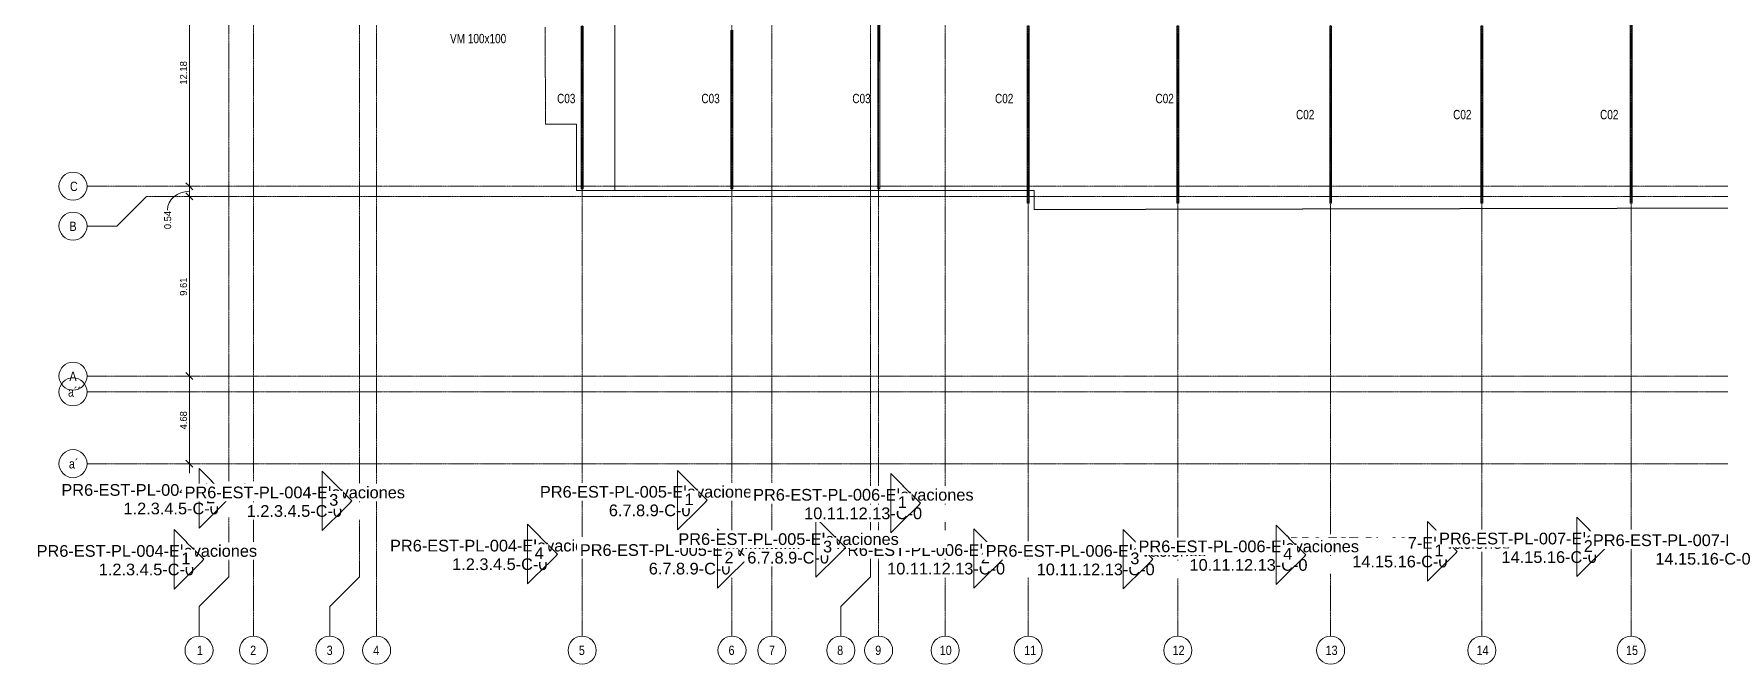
# Model space of a CAD drawing. Header units: centimetres. Extents: x -14291 to 3948, y -1225 to 8033.
# Drawn here: x -14291 to -5275, y -1225 to 2146 of the extents above; entities that cross this region are included whole.
import ezdxf

# ---------------------------------------------------------------- set-up
doc = ezdxf.new("R2010")
doc.units = ezdxf.units.CM
doc.linetypes.add('_Overhead', pattern=[0.47625, 0.3175, -0.15875])
doc.linetypes.add('Grid Line', pattern=[2.2225, 1.27, -0.3175, 0.3175, -0.3175])
for name, color, linetype, lineweight in [('A-ANNO-DIMS', 7, 'Continuous', 9), ('A-ANNO-DIMS-250', 7, 'Continuous', 9), ('A-FLOR', 7, 'Continuous', 9), ('G-ANNO-SYMB', 7, 'Continuous', 9), ('S-BEAM', 7, 'Continuous', 9), ('S-BEAM-IDEN', 7, 'Continuous', 18), ('S-GRID', 7, 'Continuous', 9), ('S-GRID-IDEN', 7, 'Continuous', 9)]:
    doc.layers.add(name, color=color, linetype=linetype, lineweight=lineweight)
doc.styles.add('Arial', font='arial.ttf', dxfattribs={"height": 62.5})
doc.styles.add('Century Gothic', font='GOTHIC.TTF', dxfattribs={"height": 37.5})
doc.styles.add('Century Gothic_1', font='GOTHIC.TTF', dxfattribs={"width": 0.8, "height": 50})
doc.styles.add('Saira Condensed', font='SairaCondensed-Regular.ttf', dxfattribs={"height": 50})
doc.dimstyles.new('FCA_N_Cotas_E100', dxfattribs={"dimscale": 30.48, "dimtxt": 39.15631, "dimasz": 1.230315, "dimexe": 1.64042, "dimexo": 1.64042, "dimgap": 0.082021, "dimtad": 1, "dimlfac": 0.01, "dimrnd": 0.01, "dimzin": 0, "dimdsep": 46, "dimtxsty": 'Century Gothic', "dimblk1": 'OBLIQUE', "dimblk2": 'OBLIQUE', "dimsah": 1, "dimcen": 0.09, "dimdle": 1.64042, "dimadec": 3, "dimazin": 2, "dimtfac": 1, "dimtdec": 4, "dimtix": 1, "dimtmove": 0, "dimatfit": 3, "dimfxl": 1, "dimtvp": 1, "dimtolj": 1, "dimtzin": 0, "dimarcsym": 2})
doc.dimstyles.new('FCA_N_Cotas_E100_2', dxfattribs={"dimscale": 30.48, "dimtxt": 39.15631, "dimasz": 1.230315, "dimexe": 1.64042, "dimexo": 1.64042, "dimgap": 0.082021, "dimtad": 1, "dimlfac": 0.01, "dimrnd": 0.01, "dimzin": 0, "dimdsep": 46, "dimtxsty": 'Century Gothic', "dimblk1": 'OBLIQUE', "dimblk2": 'OBLIQUE', "dimsah": 1, "dimcen": 0.09, "dimdle": 1.64042, "dimadec": 3, "dimazin": 2, "dimtfac": 1, "dimtdec": 4, "dimtix": 1, "dimtmove": 1, "dimatfit": 3, "dimfxl": 1, "dimtvp": 1, "dimtolj": 1, "dimtzin": 0, "dimarcsym": 2})

# ---------------------------------------------------------------- blocks, each defined once
blk = doc.blocks.new('RVR_CERCHA_C02 - RVR_CERCHA_C02-1681646-N01 - Planta Envigados')
at = {"layer": 'S-BEAM'}
for p, q in [((-6.2, 5), (-6.2, 4.7)), ((-6.2, 5), (-6.2, -5)), ((-6.2, -4.7), (-6.2, 4.7)), ((-5.9, -5), (-5.9, 5)), ((-5.9, 5), (-0.9, 5)), ((-5.6, 4.7), (-5.6, -4.7)), ((-0.9, 4.7), (-5.6, 4.7)), ((-0.9, 5), (-0.9, 4.7)), ((-0.9, 5), (897.3, 5)), ((898.3, 5), (897.3, 5)), ((897.3, 4.7), (898.3, 4.7)), ((898.3, 4.7), (898.3, 5)), ((898.3, 5), (956.1, 5)), ((-6.2, -4.7), (-6.2, -5)), ((-0.9, -5), (-5.9, -5)), ((-5.6, -4.7), (-0.9, -4.7)), ((-0.9, -4.7), (-0.9, -5)), ((897.3, -5), (-0.9, -5)), ((898.3, -4.7), (897.3, -4.7)), ((897.3, -5), (898.3, -5)), ((898.3, -5), (898.3, -4.7)), ((956.1, -5), (898.3, -5))]:
    blk.add_line(p, q, dxfattribs=at)
blk = doc.blocks.new('RVR_CERCHA_C02 - RVR_CERCHA_C02-V30-N01 - Planta Envigados')
at = {"layer": 'S-BEAM'}
for p, q in [((-6.2, 5), (-6.2, 4.7)), ((-6.2, 5), (-6.2, -5)), ((-6.2, -4.7), (-6.2, 4.7)), ((-5.9, -5), (-5.9, 5)), ((-5.9, 5), (-0.9, 5)), ((-5.6, 4.7), (-5.6, -4.7)), ((-0.9, 4.7), (-5.6, 4.7)), ((-0.9, 5), (-0.9, 4.7)), ((-0.9, 5), (897.3, 5)), ((898.3, 5), (897.3, 5)), ((897.3, 4.7), (898.3, 4.7)), ((898.3, 4.7), (898.3, 5)), ((898.3, 5), (942.5, 5)), ((-6.2, -4.7), (-6.2, -5)), ((-0.9, -5), (-5.9, -5)), ((-5.6, -4.7), (-0.9, -4.7)), ((-0.9, -4.7), (-0.9, -5)), ((897.3, -5), (-0.9, -5)), ((898.3, -4.7), (897.3, -4.7)), ((897.3, -5), (898.3, -5)), ((898.3, -5), (898.3, -4.7)), ((942.5, -5), (898.3, -5))]:
    blk.add_line(p, q, dxfattribs=at)
blk = doc.blocks.new('RVR_CERCHA_C03 - RVR_CERCHA_C03-1729337-N01 - Planta Envigados')
at = {"layer": 'S-BEAM'}
for p, q in [((-5.9, -5), (-5.9, 5)), ((-5.9, 5), (-2.9, 5)), ((-5.6, 4.7), (-5.6, -4.7)), ((-2.9, 4.7), (-5.6, 4.7)), ((-4, -4.7), (-4, 4.7)), ((-2.9, -5), (-2.9, 5)), ((-2.9, 5), (878.2, 5)), ((673.8, 0), (878.2, 0)), ((-2.9, -5), (-5.9, -5)), ((-5.6, -4.7), (-2.9, -4.7)), ((878.2, -5), (-2.9, -5))]:
    blk.add_line(p, q, dxfattribs=at)
blk = doc.blocks.new('RVR_CERCHA_C03 - RVR_CERCHA_C03-V53-N01 - Planta Envigados')
at = {"layer": 'S-BEAM'}
for p, q in [((-5.9, -5), (-5.9, 5)), ((-5.9, 5), (-2.9, 5)), ((-5.6, 4.7), (-5.6, -4.7)), ((-2.9, 4.7), (-5.6, 4.7)), ((-4, -4.7), (-4, 4.7)), ((-2.9, -5), (-2.9, 5)), ((-2.9, 5), (842.4, 5)), ((673.8, 0), (842.4, 0)), ((-2.9, -5), (-5.9, -5)), ((-5.6, -4.7), (-2.9, -4.7)), ((842.4, -5), (-2.9, -5))]:
    blk.add_line(p, q, dxfattribs=at)
blk = doc.blocks.new('RVR_CERCHA_C03 - RVR_CERCHA_C03-V54-N01 - Planta Envigados')
at = {"layer": 'S-BEAM'}
for p, q in [((-5.9, -5), (-5.9, 5)), ((-5.9, 5), (-2.9, 5)), ((-5.6, 4.7), (-5.6, -4.7)), ((-2.9, 4.7), (-5.6, 4.7)), ((-4, -4.7), (-4, 4.7)), ((-2.9, -5), (-2.9, 5)), ((-2.9, 5), (862.6, 5)), ((673.8, 0), (862.6, 0)), ((-2.9, -5), (-5.9, -5)), ((-5.6, -4.7), (-2.9, -4.7)), ((862.6, -5), (-2.9, -5))]:
    blk.add_line(p, q, dxfattribs=at)
blk = doc.blocks.new('Grid - 3mm-1819951-N01 - Planta Envigados')
at = {"layer": 'S-GRID-IDEN', "color": 253, "true_color": 0xaaaaaa}
blk.add_circle((0, 0), 0.3, dxfattribs=at)
blk = doc.blocks.new('DIMBLOCK11-N01 - Planta Envigados')
at = {"layer": 'A-ANNO-DIMS-250'}
for p, q in [((-13457.8, 2548.7), (-13481.3, 2548.7)), ((-13457.8, 2548.7), (-13457.8, 1330.8)), ((-13457.8, 2548.7), (-13407.8, 2548.7)), ((-13457.8, 1330.8), (-13481.3, 1330.8)), ((-13457.8, 1330.8), (-13407.8, 1330.8))]:
    blk.add_line(p, q, dxfattribs=at)
at = {"layer": 'A-ANNO-DIMS-250', "lineweight": 35}
for p, q in [((-13457.8, 2548.7), (-13476.5, 2567.4)), ((-13457.8, 2548.7), (-13439, 2529.9)), ((-13457.8, 1330.8), (-13476.5, 1349.5)), ((-13457.8, 1330.8), (-13439, 1312))]:
    blk.add_line(p, q, dxfattribs=at)
at = {"layer": 'A-ANNO-DIMS-250', "color": 0, "insert": (-13508.4, 1874.1), "char_height": 37.5, "width": 157.371, "attachment_point": 1, "rotation": 90, "line_spacing_factor": 0.984502, "style": 'Century Gothic'}
blk.add_mtext('12.18', dxfattribs=at)
blk = doc.blocks.new('_Oblique')
at = {"color": 0, "linetype": 'ByBlock', "lineweight": -2}
blk.add_line((-0.5, -0.5), (0.5, 0.5), dxfattribs=at)
blk = doc.blocks.new('DIMBLOCK12-N01 - Planta Envigados')
at = {"layer": 'A-ANNO-DIMS-250'}
for p, q in [((-13457.8, 1330.8), (-13481.3, 1330.8)), ((-13457.8, 1276.3), (-13481.3, 1276.3)), ((-13457.8, 1330.8), (-13457.8, 1276.3)), ((-13457.8, 1330.8), (-13407.8, 1330.8)), ((-13457.8, 1276.3), (-13407.8, 1276.3))]:
    blk.add_line(p, q, dxfattribs=at)
at = {"layer": 'A-ANNO-DIMS-250', "lineweight": 35}
for p, q in [((-13457.8, 1330.8), (-13476.5, 1349.5)), ((-13457.8, 1276.3), (-13476.5, 1295.1)), ((-13457.8, 1330.8), (-13439, 1312)), ((-13457.8, 1276.3), (-13439, 1257.6))]:
    blk.add_line(p, q, dxfattribs=at)
at = {"layer": 'A-ANNO-DIMS-250'}
blk.add_ellipse((-13457.8, 1203.1), major_axis=(-117.8, 0), ratio=0.85214, start_param=4.712389, end_param=6.283185, dxfattribs=at)
at = {"layer": 'A-ANNO-DIMS-250', "color": 0, "insert": (-13592.9, 1101.2), "char_height": 37.5, "width": 122.317, "attachment_point": 1, "rotation": 90, "line_spacing_factor": 0.984502, "style": 'Century Gothic'}
blk.add_mtext('0.54', dxfattribs=at)
blk = doc.blocks.new('DIMBLOCK13-N01 - Planta Envigados')
at = {"layer": 'A-ANNO-DIMS-250'}
for p, q in [((-13457.8, 1276.3), (-13481.3, 1276.3)), ((-13457.8, 1276.3), (-13457.8, 315.3)), ((-13457.8, 1276.3), (-13407.8, 1276.3)), ((-13457.8, 315.3), (-13481.3, 315.3)), ((-13457.8, 315.3), (-13407.8, 315.3))]:
    blk.add_line(p, q, dxfattribs=at)
at = {"layer": 'A-ANNO-DIMS-250', "lineweight": 35}
for p, q in [((-13457.8, 1276.3), (-13476.5, 1295.1)), ((-13457.8, 1276.3), (-13439, 1257.6)), ((-13457.8, 315.3), (-13476.5, 334.1)), ((-13457.8, 315.3), (-13439, 296.6))]:
    blk.add_line(p, q, dxfattribs=at)
at = {"layer": 'A-ANNO-DIMS-250', "color": 0, "insert": (-13508.4, 744.9), "char_height": 37.5, "width": 122.317, "attachment_point": 1, "rotation": 90, "line_spacing_factor": 0.984502, "style": 'Century Gothic'}
blk.add_mtext('9.61', dxfattribs=at)
blk = doc.blocks.new('DIMBLOCK14-N01 - Planta Envigados')
at = {"layer": 'A-ANNO-DIMS-250'}
for p, q in [((-13457.8, 315.3), (-13481.3, 315.3)), ((-13457.8, 315.3), (-13457.8, -202.7)), ((-13457.8, 315.3), (-13407.8, 315.3)), ((-13457.8, -152.7), (-13481.3, -152.7)), ((-13457.8, -152.7), (-13407.8, -152.7))]:
    blk.add_line(p, q, dxfattribs=at)
at = {"layer": 'A-ANNO-DIMS-250', "lineweight": 35}
for p, q in [((-13457.8, 315.3), (-13476.5, 334.1)), ((-13457.8, 315.3), (-13439, 296.6)), ((-13457.8, -152.7), (-13476.5, -133.9)), ((-13457.8, -152.7), (-13439, -171.4))]:
    blk.add_line(p, q, dxfattribs=at)
at = {"layer": 'A-ANNO-DIMS-250', "color": 0, "insert": (-13508.4, 30.4), "char_height": 37.5, "width": 122.317, "attachment_point": 1, "rotation": 90, "line_spacing_factor": 0.984502, "style": 'Century Gothic'}
blk.add_mtext('4.68', dxfattribs=at)
blk = doc.blocks.new('Elevation - Detail Number-1115155-N01 - Planta Envigados')
at = {"layer": 'G-ANNO-SYMB'}
for p, q in [((0, 0.635), (-0.635, 0)), ((0.635, 0), (0, 0.635)), ((-0.635, 0), (0.635, 0))]:
    blk.add_line(p, q, dxfattribs=at)

msp = doc.modelspace()

# ---------------------------------------------------------------- linework, layer by layer
at = {"layer": 'A-FLOR', "color": 8, "linetype": '_Overhead', "true_color": 0x808080}
for p, q in [((-11182.132, 1308.316), (-11182.132, 2292.206)), ((-11182.132, 2292.206), (-11182.132, 1308.316)), ((-11182.088, 2292.206), (-11182.132, 1308.316)), ((-11182.132, 1308.316), (-11182.088, 2292.206)), ((-11552.587, 1662.408), (-11555.74, 2180.424)), ((-11555.74, 2180.424), (-11552.587, 1662.408)), ((-11388.747, 1663.403), (-11552.587, 1662.408)), ((-11552.587, 1662.408), (-11388.747, 1663.403)), ((-11388.247, 1663.403), (-11388.747, 1663.403)), ((-11388.747, 1663.403), (-11388.247, 1663.403)), ((-11388.247, 1307.76), (-11388.247, 1663.403)), ((-11388.247, 1663.403), (-11388.247, 1307.76)), ((-11182.132, 1308.316), (-11388.247, 1307.76)), ((-11388.247, 1307.76), (-11182.132, 1308.316)), ((-8976.395, 1308.367), (-11182.132, 1308.316)), ((-11182.132, 1308.316), (-8976.395, 1308.367)), ((-8938.815, 1308.368), (-8966.395, 1308.368)), ((-8966.395, 1308.368), (-8938.815, 1308.368)), ((-8938.815, 1205.966), (-8938.815, 1308.368)), ((-8938.815, 1308.368), (-8938.815, 1205.966)), ((-4979.705, 1214.357), (-8938.815, 1205.966)), ((-8938.815, 1205.966), (-4979.705, 1214.357))]:
    msp.add_line(p, q, dxfattribs=at)
at = {"layer": 'S-GRID', "color": 253, "linetype": 'Grid Line', "true_color": 0xaaaaaa}
for p, q in [((-13115.164, 7882.574), (-13115.164, -1075.311)), ((-12456.389, 7882.574), (-12456.389, -1075.311)), ((-11357.354, 7882.574), (-11357.354, -1075.311)), ((-10555.8, 7882.574), (-10555.8, -1075.311)), ((-10342.235, 7882.574), (-10342.235, -1075.311)), ((-9815.299, 7882.574), (-9815.299, -757.811)), ((-9415.334, 7882.574), (-9415.334, -1075.311)), ((-8971.395, 7882.574), (-8971.395, -1075.311)), ((-8171.576, 7882.574), (-8171.576, -1075.311)), ((-7354.036, 7882.574), (-7354.036, -1075.311)), ((-6544.967, 7882.574), (-6544.967, -1075.311)), ((-5746.523, 7882.574), (-5746.523, -1075.311)), ((-13247.591, 7565.074), (-13247.591, -757.811)), ((-12548.304, 7565.074), (-12548.304, -757.811)), ((-9771.395, 7565.074), (-9771.395, -1075.311)), ((-14005.363, 1330.773), (2922.583, 1330.773)), ((-13687.863, 1276.317), (2605.083, 1276.317)), ((-14005.363, 315.335), (2922.583, 315.335)), ((-14005.363, 231.108), (2605.083, 231.108)), ((-14005.363, -152.695), (2922.583, -152.695))]:
    msp.add_line(p, q, dxfattribs=at)
at = {"layer": 'S-GRID', "color": 253, "true_color": 0xaaaaaa}
for p, q in [((-13687.863, 1276.317), (-13846.613, 1117.567)), ((-13846.613, 1117.567), (-14005.363, 1117.567)), ((-13247.591, -757.811), (-13406.341, -916.561)), ((-12548.304, -757.811), (-12707.054, -916.561)), ((-9815.299, -757.811), (-9974.049, -916.561)), ((-13406.341, -916.561), (-13406.341, -1075.311)), ((-12707.054, -916.561), (-12707.054, -1075.311)), ((-9974.049, -916.561), (-9974.049, -1075.311))]:
    msp.add_line(p, q, dxfattribs=at)

# ---------------------------------------------------------------- block references
at = {"layer": 'S-BEAM', "rotation": 89.9999999999999}
for name, p in [('RVR_CERCHA_C03 - RVR_CERCHA_C03-V54-N01 - Planta Envigados', (-11356.682, 1323.614)), ('RVR_CERCHA_C03 - RVR_CERCHA_C03-V53-N01 - Planta Envigados', (-10556.167, 1323.614)), ('RVR_CERCHA_C03 - RVR_CERCHA_C03-1729337-N01 - Planta Envigados', (-9770.252, 1323.614)), ('RVR_CERCHA_C02 - RVR_CERCHA_C02-V30-N01 - Planta Envigados', (-8971.395, 1245.614)), ('RVR_CERCHA_C02 - RVR_CERCHA_C02-V30-N01 - Planta Envigados', (-8171.569, 1245.614)), ('RVR_CERCHA_C02 - RVR_CERCHA_C02-V30-N01 - Planta Envigados', (-7353.82, 1245.614)), ('RVR_CERCHA_C02 - RVR_CERCHA_C02-V30-N01 - Planta Envigados', (-6544.967, 1245.614)), ('RVR_CERCHA_C02 - RVR_CERCHA_C02-1681646-N01 - Planta Envigados', (-5746.523, 1245.614))]:
    msp.add_blockref(name, p, dxfattribs=at)
at = {"layer": 'S-GRID-IDEN', "color": 253, "true_color": 0xaaaaaa, "xscale": 249.9999999999999, "yscale": 249.9999999999999, "zscale": 249.9999999999999}
for p, rotation in [((-14080.363, 1330.773), 269.9999999999996), ((-14080.363, 1117.567), 269.9999999999996), ((-14080.363, 315.335), 269.9999999999996), ((-14080.363, 231.108), 269.9999999999996), ((-14080.363, -152.695), 269.9999999999996), ((-13406.341, -1150.311), 180), ((-13115.164, -1150.311), 180), ((-12707.054, -1150.311), 180), ((-12456.389, -1150.311), 180), ((-11357.354, -1150.311), 180), ((-10555.8, -1150.311), 180), ((-10342.235, -1150.311), 180), ((-9974.049, -1150.311), 180), ((-9771.395, -1150.311), 180), ((-9415.334, -1150.311), 180), ((-8971.395, -1150.311), 180), ((-8171.576, -1150.311), 180), ((-7354.036, -1150.311), 180), ((-6544.967, -1150.311), 180), ((-5746.523, -1150.311), 180)]:
    msp.add_blockref('Grid - 3mm-1819951-N01 - Planta Envigados', p, dxfattribs=dict(at, rotation=rotation))

# ---------------------------------------------------------------- texts
at = {"layer": 'S-BEAM-IDEN', "lineweight": 9, "char_height": 50, "attachment_point": 1, "style": 'Century Gothic_1'}
for s, insert, width in [('VM 100x100', (-12063.8, 2145.278), 396.03362), ('C03', (-11491.441, 1824.773), 133.08012), ('C03', (-10719.495, 1824.773), 133.08012), ('C03', (-9912.153, 1824.773), 133.08012), ('C02', (-9149.008, 1824.773), 133.08012), ('C02', (-8290.735, 1824.773), 133.08012), ('C02', (-7539.104, 1738.773), 133.08012), ('C02', (-6698.766, 1738.773), 133.08012), ('C02', (-5912.917, 1738.773), 133.08012)]:
    msp.add_mtext(s, dxfattribs=dict(at, insert=insert, width=width))
at = {"layer": 'S-GRID-IDEN', "color": 253, "true_color": 0xaaaaaa, "char_height": 50, "attachment_point": 1, "style": 'Saira Condensed'}
for s, insert, width in [('C', (-14096.328, 1355.121), 36.07594), ('B', (-14099.578, 1141.916), 44.09281), ('A', (-14099.578, 339.684), 44.09281), ('a´´', (-14107.078, 255.456), 62.13078), ('a´', (-14102.078, -128.347), 50.10547), ('1', (-13417.156, -1125.681), 24.05062), ('2', (-13132.605, -1125.681), 40.08437), ('3', (-12723.62, -1125.681), 38.08016), ('4', (-12474.705, -1125.681), 42.08859), ('5', (-11374.795, -1125.681), 40.08437), ('6', (-10574.115, -1125.681), 42.08859), ('7', (-10358.051, -1125.681), 36.07594), ('8', (-9993.115, -1125.681), 44.09281), ('9', (-9789.711, -1125.681), 42.08859), ('10', (-9444.4, -1125.681), 68.14344), ('11', (-8992.086, -1125.681), 48.10125), ('12', (-8198.892, -1125.681), 64.135), ('13', (-7380.602, -1125.681), 62.13078), ('14', (-6573.157, -1125.681), 66.13922), ('15', (-5773.839, -1125.681), 64.135)]:
    msp.add_mtext(s, dxfattribs=dict(at, insert=insert, width=width))

# ---------------------------------------------------------------- dimensions: what is measured, and where the dimension line sits
at = {"layer": 'A-ANNO-DIMS'}
for base, p1, p2, override, picture, middle in [((-13457.786, 1330.773), (-13431.27, 2548.662), (-13431.27, 1330.773), {"dimpost": '<>', "dimfxl": 1217.889225}, 'DIMBLOCK11-N01 - Planta Envigados', (-13479.979, 1939.718)), ((-13457.786, 315.335), (-13431.27, 1276.317), (-13431.27, 315.335), {"dimpost": '<>', "dimfxl": 960.981847}, 'DIMBLOCK13-N01 - Planta Envigados', (-13479.979, 795.826)), ((-13457.786, -152.695), (-13431.27, 315.335), (-13431.27, -152.695), {"dimpost": '<>', "dimfxl": 468.030641}, 'DIMBLOCK14-N01 - Planta Envigados', (-13479.979, 81.32))]:
    dim = msp.add_linear_dim(base=base, p1=p1, p2=p2, angle=90, dimstyle='FCA_N_Cotas_E100', override=override, dxfattribs=at)
    dim.commit()
    dim.dimension.update_dxf_attribs({"geometry": picture, "text_midpoint": middle})
dim = msp.add_linear_dim(base=(-13457.786, 1276.317), p1=(-13431.27, 1330.773), p2=(-13431.27, 1276.317), angle=90, dimstyle='FCA_N_Cotas_E100_2', override={"dimpost": '<>', "dimfxl": 54.455862}, dxfattribs=at)
dim.commit()
dim.dimension.update_dxf_attribs({"geometry": 'DIMBLOCK12-N01 - Planta Envigados', "text_midpoint": (-13567.918, 1162.364), "dimtype": 160, "text_rotation": 90})

# ---------------------------------------------------------------- next in the draw order: texts
at = {"layer": 'G-ANNO-SYMB', "char_height": 62.5, "width": 1422.99531, "attachment_point": 1, "style": 'Arial', "bg_fill": 3, "box_fill_scale": 1.25, "bg_fill_color": 256, "bg_fill_true_color": 13158600, "bg_fill_transparency": 0}
for s, insert in [('PR6-EST-PL-004-Elevaciones', (-14142.472, -261.921)), ('PR6-EST-PL-005-Elevaciones', (-11583.107, -271.943)), ('PR6-EST-PL-007-Elevaciones', (-7572.274, -545.444)), ('PR6-EST-PL-004-Elevaciones', (-14274.898, -588.049)), ('PR6-EST-PL-004-Elevaciones', (-12384.662, -559.708))]:
    msp.add_mtext(s, dxfattribs=dict(at, insert=insert))

# ---------------------------------------------------------------- next in the draw order: texts
at = {"layer": 'G-ANNO-SYMB', "char_height": 62.5, "attachment_point": 1, "style": 'Arial', "bg_fill": 3, "box_fill_scale": 1.25, "bg_fill_color": 256, "bg_fill_true_color": 13158600, "bg_fill_transparency": 0}
for s, insert, width in [('1.2.3.4.5-C-0', (-13810.089, -361.14), 617.29937), ('6.7.8.9-C-0', (-11214.344, -371.162), 529.11375), ('PR6-EST-PL-006-Elevaciones', (-10442.642, -287.775), 1422.99531), ('14.15.16-C-0', (-7238.238, -644.663), 615.29516), ('1.2.3.4.5-C-0', (-13942.515, -687.268), 617.29937), ('1.2.3.4.5-C-0', (-12052.279, -658.927), 617.29937)]:
    msp.add_mtext(s, dxfattribs=dict(at, insert=insert, width=width))

# ---------------------------------------------------------------- next in the draw order: block references
at = {"layer": 'G-ANNO-SYMB', "extrusion": (0, 0, -1), "xscale": 249.9999999999999, "yscale": 249.9999999999999, "zscale": 249.9999999999999, "rotation": 90.00000000000038}
for p in [(13406.414, -337.987), (10847.05, -348.009), (13538.841, -664.116), (11648.604, -635.775), (6836.217, -621.51)]:
    msp.add_blockref('Elevation - Detail Number-1115155-N01 - Planta Envigados', p, dxfattribs=at)

# ---------------------------------------------------------------- next in the draw order: texts
at = {"layer": 'G-ANNO-SYMB', "insert": (-11369.543, -583.299), "char_height": 62.5, "width": 1422.99531, "attachment_point": 1, "style": 'Arial', "bg_fill": 3, "box_fill_scale": 1.25, "bg_fill_color": 256, "bg_fill_true_color": 13158600, "bg_fill_transparency": 0}
msp.add_mtext('PR6-EST-PL-005-Elevaciones', dxfattribs=at)

# ---------------------------------------------------------------- next in the draw order: texts
at = {"layer": 'G-ANNO-SYMB', "char_height": 62.5, "attachment_point": 1, "style": 'Arial', "bg_fill": 3, "box_fill_scale": 1.25, "bg_fill_color": 256, "bg_fill_true_color": 13158600, "bg_fill_transparency": 0}
for s, insert, width in [('2', (-13368.743, -301.811), 58.12234), ('1', (-10809.379, -311.833), 58.12234), ('1', (-13501.17, -627.939), 58.12234), ('4', (-11610.933, -599.598), 58.12234), ('PR6-EST-PL-006-Elevaciones', (-9998.703, -583.299), 1422.99531), ('1', (-6798.546, -585.334), 58.12234), ('6.7.8.9-C-0', (-11000.78, -682.518), 529.11375)]:
    msp.add_mtext(s, dxfattribs=dict(at, insert=insert, width=width))

# ---------------------------------------------------------------- next in the draw order: block references
at = {"layer": 'G-ANNO-SYMB', "extrusion": (0, 0, -1), "xscale": 249.9999999999999, "yscale": 249.9999999999999, "zscale": 249.9999999999999, "rotation": 90.00000000000038}
msp.add_blockref('Elevation - Detail Number-1115155-N01 - Planta Envigados', (10633.485, -659.365), dxfattribs=at)

# ---------------------------------------------------------------- next in the draw order: texts
at = {"layer": 'G-ANNO-SYMB', "char_height": 62.5, "attachment_point": 1, "style": 'Arial', "bg_fill": 3, "box_fill_scale": 1.25, "bg_fill_color": 256, "bg_fill_true_color": 13158600, "bg_fill_transparency": 0}
for s, insert, width in [('PR6-EST-PL-004-Elevaciones', (-13483.697, -275.241), 1422.99531), ('PR6-EST-PL-007-Elevaciones', (-6773.831, -521.778), 1422.99531), ('10.11.12.13-C-0', (-9725.851, -682.518), 761.60312)]:
    msp.add_mtext(s, dxfattribs=dict(at, insert=insert, width=width))

# ---------------------------------------------------------------- next in the draw order: block references
at = {"layer": 'G-ANNO-SYMB', "extrusion": (0, 0, -1), "xscale": 249.9999999999999, "yscale": 249.9999999999999, "zscale": 249.9999999999999, "rotation": 90.00000000000038}
msp.add_blockref('Elevation - Detail Number-1115155-N01 - Planta Envigados', (9262.645, -659.365), dxfattribs=at)

# ---------------------------------------------------------------- next in the draw order: texts
at = {"layer": 'G-ANNO-SYMB', "char_height": 62.5, "attachment_point": 1, "style": 'Arial', "bg_fill": 3, "box_fill_scale": 1.25, "bg_fill_color": 256, "bg_fill_true_color": 13158600, "bg_fill_transparency": 0}
for s, insert, width in [('1.2.3.4.5-C-0', (-13151.314, -374.46), 617.29937), ('2', (-10595.814, -623.189), 58.12234), ('14.15.16-C-0', (-6439.795, -620.996), 615.29516)]:
    msp.add_mtext(s, dxfattribs=dict(at, insert=insert, width=width))

# ---------------------------------------------------------------- next in the draw order: block references
at = {"layer": 'G-ANNO-SYMB', "extrusion": (0, 0, -1), "xscale": 249.9999999999999, "yscale": 249.9999999999999, "zscale": 249.9999999999999, "rotation": 90.00000000000038}
for p in [(12747.639, -351.307), (6037.773, -597.844)]:
    msp.add_blockref('Elevation - Detail Number-1115155-N01 - Planta Envigados', p, dxfattribs=at)

# ---------------------------------------------------------------- next in the draw order: texts
at = {"layer": 'G-ANNO-SYMB', "char_height": 62.5, "attachment_point": 1, "style": 'Arial', "bg_fill": 3, "box_fill_scale": 1.25, "bg_fill_color": 256, "bg_fill_true_color": 13158600, "bg_fill_transparency": 0}
for s, insert, width in [('PR6-EST-PL-005-Elevaciones', (-10842.607, -524.767), 1422.99531), ('2', (-9224.974, -623.189), 58.12234)]:
    msp.add_mtext(s, dxfattribs=dict(at, insert=insert, width=width))

# ---------------------------------------------------------------- next in the draw order: texts
for s, insert, width in [('3', (-12709.968, -315.131), 58.12234), ('6.7.8.9-C-0', (-10473.844, -623.986), 529.11375), ('PR6-EST-PL-006-Elevaciones', (-9198.884, -587.706), 1422.99531), ('2', (-6000.103, -561.668), 58.12234)]:
    msp.add_mtext(s, dxfattribs=dict(at, insert=insert, width=width))

# ---------------------------------------------------------------- next in the draw order: block references
at = {"layer": 'G-ANNO-SYMB', "extrusion": (0, 0, -1), "xscale": 249.9999999999999, "yscale": 249.9999999999999, "zscale": 249.9999999999999, "rotation": 90.00000000000038}
msp.add_blockref('Elevation - Detail Number-1115155-N01 - Planta Envigados', (10106.549, -600.834), dxfattribs=at)

# ---------------------------------------------------------------- next in the draw order: texts
at = {"layer": 'G-ANNO-SYMB', "char_height": 62.5, "attachment_point": 1, "style": 'Arial', "bg_fill": 3, "box_fill_scale": 1.25, "bg_fill_color": 256, "bg_fill_true_color": 13158600, "bg_fill_transparency": 0}
for s, insert, width in [('PR6-EST-PL-007-Elevaciones', (-5951.207, -530.821), 1422.99531), ('10.11.12.13-C-0', (-8926.033, -686.924), 761.60312)]:
    msp.add_mtext(s, dxfattribs=dict(at, insert=insert, width=width))

# ---------------------------------------------------------------- next in the draw order: block references
at = {"layer": 'G-ANNO-SYMB', "extrusion": (0, 0, -1), "xscale": 249.9999999999999, "yscale": 249.9999999999999, "zscale": 249.9999999999999, "rotation": 90.00000000000038}
msp.add_blockref('Elevation - Detail Number-1115155-N01 - Planta Envigados', (8462.826, -663.772), dxfattribs=at)

# ---------------------------------------------------------------- next in the draw order: texts
at = {"layer": 'G-ANNO-SYMB', "char_height": 62.5, "attachment_point": 1, "style": 'Arial', "bg_fill": 3, "box_fill_scale": 1.25, "bg_fill_color": 256, "bg_fill_true_color": 13158600, "bg_fill_transparency": 0}
for s, insert, width in [('10.11.12.13-C-0', (-10169.791, -386.994), 761.60312), ('3', (-10068.878, -564.657), 58.12234), ('14.15.16-C-0', (-5617.17, -630.039), 615.29516)]:
    msp.add_mtext(s, dxfattribs=dict(at, insert=insert, width=width))

# ---------------------------------------------------------------- next in the draw order: block references
at = {"layer": 'G-ANNO-SYMB', "extrusion": (0, 0, -1), "xscale": 249.9999999999999, "yscale": 249.9999999999999, "zscale": 249.9999999999999, "rotation": 90.00000000000038}
msp.add_blockref('Elevation - Detail Number-1115155-N01 - Planta Envigados', (9706.584, -363.842), dxfattribs=at)

# ---------------------------------------------------------------- next in the draw order: texts
at = {"layer": 'G-ANNO-SYMB', "insert": (-8425.156, -627.596), "char_height": 62.5, "width": 58.12234, "attachment_point": 1, "style": 'Arial', "bg_fill": 3, "box_fill_scale": 1.25, "bg_fill_color": 256, "bg_fill_true_color": 13158600, "bg_fill_transparency": 0}
msp.add_mtext('3', dxfattribs=at)

# ---------------------------------------------------------------- next in the draw order: texts
at = {"layer": 'G-ANNO-SYMB', "char_height": 62.5, "attachment_point": 1, "style": 'Arial', "bg_fill": 3, "box_fill_scale": 1.25, "bg_fill_color": 256, "bg_fill_true_color": 13158600, "bg_fill_transparency": 0}
for s, insert, width in [('1', (-9668.914, -327.665), 58.12234), ('PR6-EST-PL-006-Elevaciones', (-8381.344, -563.588), 1422.99531)]:
    msp.add_mtext(s, dxfattribs=dict(at, insert=insert, width=width))

# ---------------------------------------------------------------- next in the draw order: texts
at = {"layer": 'G-ANNO-SYMB', "insert": (-8108.492, -662.807), "char_height": 62.5, "width": 761.60312, "attachment_point": 1, "style": 'Arial', "bg_fill": 3, "box_fill_scale": 1.25, "bg_fill_color": 256, "bg_fill_true_color": 13158600, "bg_fill_transparency": 0}
msp.add_mtext('10.11.12.13-C-0', dxfattribs=at)

# ---------------------------------------------------------------- next in the draw order: block references
at = {"layer": 'G-ANNO-SYMB', "extrusion": (0, 0, -1), "xscale": 249.9999999999999, "yscale": 249.9999999999999, "zscale": 249.9999999999999, "rotation": 90.00000000000038}
msp.add_blockref('Elevation - Detail Number-1115155-N01 - Planta Envigados', (7645.286, -639.654), dxfattribs=at)

# ---------------------------------------------------------------- next in the draw order: texts
at = {"layer": 'G-ANNO-SYMB', "insert": (-7607.616, -603.478), "char_height": 62.5, "width": 58.12234, "attachment_point": 1, "style": 'Arial', "bg_fill": 3, "box_fill_scale": 1.25, "bg_fill_color": 256, "bg_fill_true_color": 13158600, "bg_fill_transparency": 0}
msp.add_mtext('4', dxfattribs=at)

doc.saveas('drawing.dxf')
